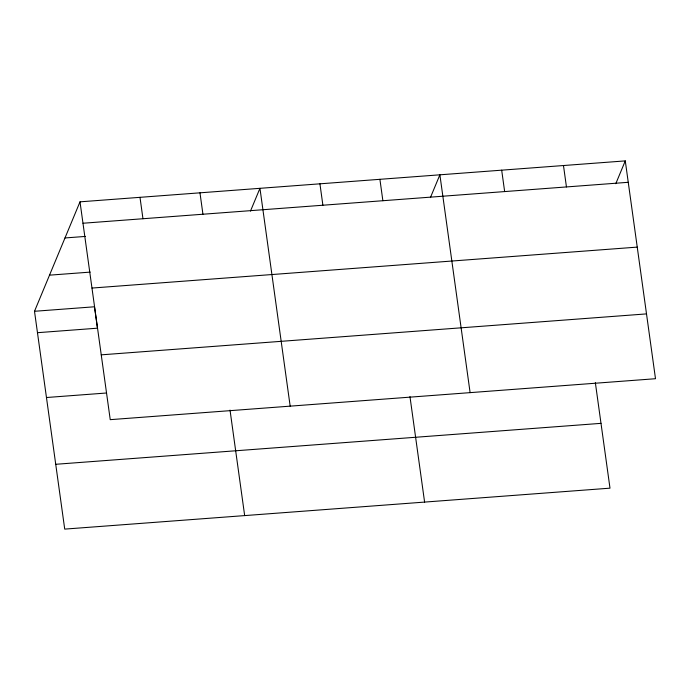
<?xml version="1.0" encoding="UTF-8"?>
<svg xmlns="http://www.w3.org/2000/svg" width="690" height="690" viewBox="0 0 690 690"><rect width="100%" height="100%" fill="white"/><g stroke="black" fill="none" stroke-linecap="round" stroke-linejoin="round"><path stroke-width="1.03" d="M595.349 382.657L609.995 488.166L64.722 529.109L34.5 311.285L80.006 201.834L625.278 160.891L655.5 378.715L110.236 419.658L80.006 201.834M250.461 211.131L259.949 188.318L290.171 406.151M430.396 197.625L439.884 174.812L470.106 392.636M615.791 183.704L625.278 160.891M82.981 223.241L628.245 182.298M64.989 237.955L85.344 236.429M49.516 275.163L90.218 272.11M91.977 288.058L637.241 247.115M34.5 311.285L94.478 306.783L97.454 328.19L37.467 332.692M101.24 354.841L646.504 313.898M46.463 397.518L106.441 393.007M55.735 464.292L600.999 423.349M563.48 165.531L566.447 186.938M501.682 170.171L504.649 191.579M379.905 179.314L382.872 200.721M409.964 396.578L424.6 502.087M319.927 183.816L322.894 205.232M199.971 192.829L202.938 214.236M230.02 410.084L244.665 515.602M139.992 197.331L142.959 218.739"/></g></svg>
